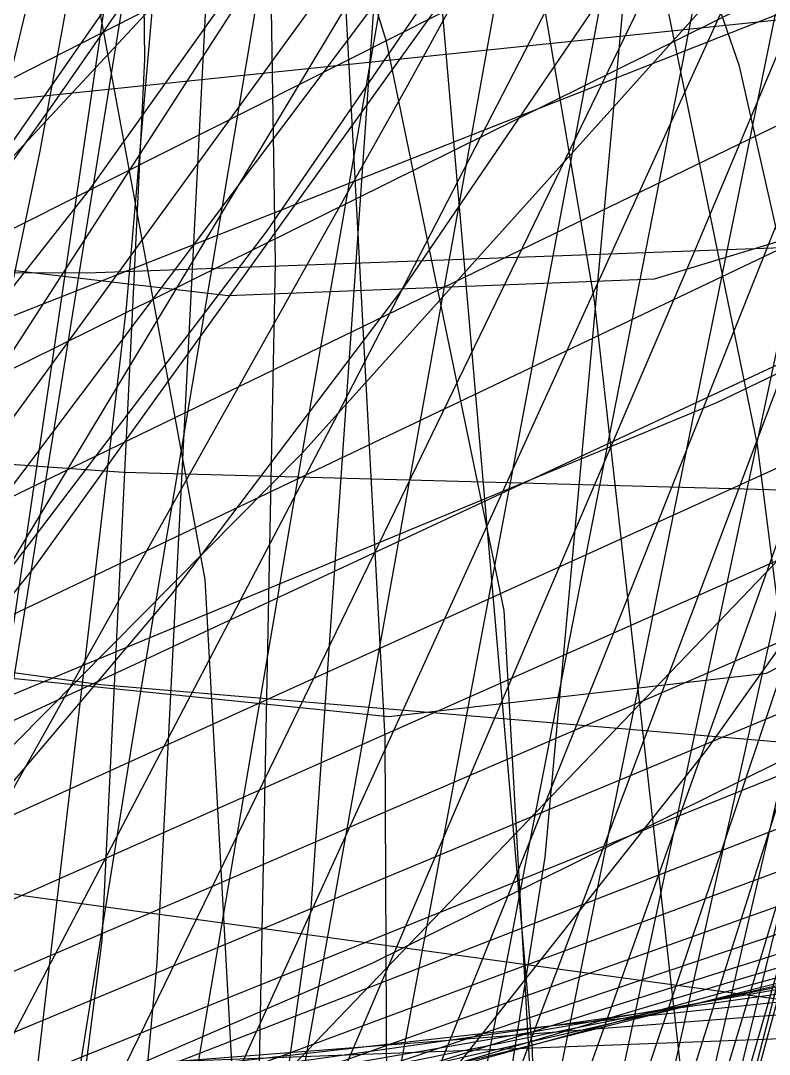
# Model space of a CAD drawing. Header units: metres. Extents: x 6 to 209, y 2 to 206.
# Drawn here: x 120.43 to 125.48, y 84.44 to 91.41 of the extents above; entities that cross this region are included whole.
import ezdxf

# ---------------------------------------------------------------- set-up
doc = ezdxf.new("R2010")
doc.units = ezdxf.units.M

msp = doc.modelspace()

# ---------------------------------------------------------------- linework, layer by layer
for points in [[(156.6743, 25.625), (148.2912, 18.602), (140.3337, 12.8653), (133.044, 8.652), (126.6306, 6.1544), (121.2605, 5.5128), (117.0545, 6.8103), (114.0833, 10.069), (112.3656, 15.2493), (111.8684, 22.2501), (112.5093, 30.9118), (114.1596, 41.0216), (116.6507, 52.3198), (119.7803, 64.5085), (123.3212, 77.261), (127.0301, 90.2326), (130.6572, 103.0721), (133.9563, 115.4328)], [(155.4758, 20.9163), (147.3187, 13.9863), (139.696, 8.592), (132.8288, 4.9656), (126.9006, 3.2858), (122.051, 3.6712), (118.3717, 6.1754), (115.9036, 10.7845), (114.6362, 17.4172), (114.509, 25.9266), (115.4145, 36.1049), (117.2028, 47.6898), (119.688, 60.3729), (122.656, 73.8098), (125.8732, 87.6313), (129.0956, 101.4556), (132.079, 114.9008)], [(153.7977, 29.058), (146.5377, 22.4757), (139.7194, 17.3049), (133.54, 13.7662), (128.1637, 12.0308), (123.7166, 12.214), (120.2827, 14.3706), (117.9013, 18.4924), (116.5666, 24.5075), (116.2283, 32.2828), (116.7945, 41.6274), (118.1356, 52.2988), (120.0899, 64.0106), (122.4702, 76.4419), (125.0717, 89.2477), (127.6799, 102.0703), (130.0799, 114.5512)], [(72.1762, 111.861), (75.0345, 103.9437), (78.4549, 95.8392), (82.308, 87.8313), (86.4587, 80.2047), (90.7714, 73.2347), (95.1141, 67.1776), (99.363, 62.2614), (103.4071, 58.6779), (107.1513, 56.5756), (110.5194, 56.0543), (113.4566, 57.1617), (115.9307, 59.891), (117.9328, 64.1817), (119.4765, 69.9209), (120.5972, 76.947), (121.3499, 85.0556), (121.8065, 94.0062), (122.052, 103.5302), (122.1811, 113.3401)], [(62.4174, 113.2584), (56.2845, 103.6668), (51.2834, 94.5869), (47.6299, 86.3109), (45.5036, 79.0936), (45.0411, 73.1434), (46.3307, 68.6157), (49.4085, 65.6075), (54.2561, 64.1549), (60.801, 64.2318), (68.9177, 65.7522), (78.4314, 68.5732), (89.1231, 72.5015), (100.7365, 77.3006), (112.9855, 82.7003), (125.5637, 88.4067), (138.1538, 94.1143), (150.4378, 99.5169), (162.1072, 104.3199)], [(73.1963, 113.1971), (74.8404, 104.1362), (76.9798, 94.9649), (79.5367, 86.0078), (82.4294, 77.5849), (85.5753, 69.9996), (88.8934, 63.5286), (92.3074, 58.4118), (95.7474, 54.8435), (99.1527, 52.9657), (102.473, 52.8629), (105.6695, 54.5589), (108.7161, 58.0159), (111.5993, 63.1355), (114.3179, 69.7623), (116.8825, 77.6887), (119.3136, 86.6627), (121.6407, 96.396), (123.8996, 106.5743)], [(71.7868, 112.8264), (74.0935, 104.1262), (76.9333, 95.266), (80.2002, 86.5582), (83.7835, 78.3134), (87.5722, 70.8292), (91.458, 64.3796), (95.3397, 59.2057), (99.126, 55.5067), (102.7384, 53.4326), (106.1139, 53.0794), (109.2061, 54.4847), (111.987, 57.6272), (114.4463, 62.4263), (116.5922, 68.7452), (118.4493, 76.3958), (120.0574, 85.1443), (121.4692, 94.7201), (122.7473, 104.8243)], [(152.7776, 19.7247), (144.5124, 13.235), (136.8321, 8.2412), (129.9609, 4.961), (124.0837, 3.5606), (119.3401, 4.1483), (115.8201, 6.7704), (113.5616, 11.4087), (112.5499, 17.9807), (112.7191, 26.3418), (113.9553, 36.2897), (116.1017, 47.5709), (118.9649, 59.8885), (122.3232, 72.9122), (125.9353, 86.2889), (129.5499, 99.6542), (132.9159, 112.6446)], [(153.4368, 43.6337), (146.2971, 37.7815), (139.2701, 32.6383), (132.5862, 28.4038), (126.4556, 25.2533), (121.061, 23.3316), (116.552, 22.7471), (113.0394, 23.5681), (110.5926, 25.8199), (109.2373, 29.4834), (108.9549, 34.4953), (109.6845, 40.75), (111.325, 48.1027), (113.7401, 56.3737), (116.7633, 65.3543), (120.2047, 74.8137), (123.8586, 84.5057), (127.5115, 94.1777), (130.9504, 103.5779), (133.9711, 112.4639)], [(90.457, 112.1446), (89.2762, 103.9016), (88.2634, 95.9811), (87.5354, 88.6064), (87.1965, 81.9825), (87.335, 76.2894), (88.0189, 71.676), (89.2929, 68.2555), (91.1766, 66.1021), (93.6628, 65.248), (96.7175, 65.6837), (100.2808, 67.3578), (104.2682, 70.1799), (108.5738, 74.0236), (113.0734, 78.7313), (117.6288, 84.1204), (122.0925, 89.9894), (126.3129, 96.1253), (130.1395, 102.3114), (133.4286, 108.3348)], [(154.1801, 48.7767), (148.2046, 42.2648), (142.3814, 36.6945), (136.8891, 32.2865), (131.8863, 29.2278), (127.5054, 27.6645), (123.8491, 27.6962), (120.9863, 29.3722), (118.9509, 32.689), (117.7405, 37.5901), (117.3174, 43.967), (117.6104, 51.6629), (118.5181, 60.4772), (119.9131, 70.172), (121.6475, 80.4798), (123.5591, 91.1125), (125.4774, 101.7704), (127.2312, 112.1527)], [(74.1197, 110.5187), (77.3609, 103.6914), (81.1808, 96.6766), (85.4341, 89.7174), (89.9687, 83.0601), (94.6309, 76.9446), (99.2708, 71.5965), (103.7476, 67.2189), (107.9343, 63.9849), (111.7217, 62.0318), (115.0223, 61.4557), (117.7727, 62.3083), (119.9354, 64.5946), (121.4999, 68.2729), (122.482, 73.2554), (122.9231, 79.4117), (122.8876, 86.5727), (122.4605, 94.5363), (121.7431, 103.0743), (120.8489, 111.9399)], [(74.0183, 111.8718), (69.0396, 103.9035), (64.8927, 96.28), (61.754, 89.252), (59.7738, 83.0427), (59.071, 77.8395), (59.7286, 73.7879), (61.7897, 70.9865), (65.2556, 69.484), (70.0851, 69.2774), (76.1951, 70.313), (83.4625, 72.4883), (91.7281, 75.6565), (100.801, 79.6321), (110.4645, 84.1977), (120.4828, 89.1132), (130.6086, 94.1239), (140.5905, 98.9712), (150.1812, 103.4018), (159.1453, 107.1777)], [(74.7214, 111.6554), (68.7457, 104.2672), (63.7729, 97.2132), (60.0064, 90.7125), (57.6154, 84.9555), (56.728, 80.0976), (57.4266, 76.2542), (59.7446, 73.4971), (63.6645, 71.8528), (69.1183, 71.3021), (75.989, 71.7818), (84.1141, 73.1875), (93.2911, 75.3783), (103.2833, 78.1824), (113.8279, 81.4047), (124.6443, 84.8338), (135.4434, 88.2511), (145.9367, 91.4388), (155.846, 94.1888)], [(151.6573, 37.5611), (144.2333, 31.675), (137.077, 26.6913), (130.4163, 22.8104), (124.4527, 20.2016), (119.3551, 18.9969), (115.2537, 19.2864), (112.2366, 21.1141), (110.3467, 24.4766), (109.5808, 29.3222), (109.8908, 35.5526), (111.1857, 43.0254), (113.3358, 51.5591), (116.1782, 60.9381), (119.5231, 70.9204), (123.1614, 81.2449), (126.873, 91.6398), (130.4356, 101.8317), (133.6329, 111.5545)], [(60.1661, 111.4827), (53.8759, 102.0558), (48.8548, 93.2155), (45.3217, 85.2379), (43.4536, 78.3589), (43.3791, 72.7656), (45.1733, 68.5911), (48.8541, 65.9097), (54.3815, 64.7351), (61.6576, 65.0208), (70.5295, 66.6626), (80.7939, 69.503), (92.2028, 73.3378), (104.472, 77.9244), (117.2895, 82.991), (130.3256, 88.2476), (143.2438, 93.3972), (155.7112, 98.147), (167.4095, 102.2203), (178.0448, 105.3666)], [(77.0688, 109.0764), (80.5035, 103.4838), (84.5204, 97.7292), (88.9667, 92.0091), (93.6812, 86.5239), (98.5004, 81.471), (103.2637, 77.037), (107.8196, 73.3919), (112.0302, 70.6826), (115.7765, 69.0274), (118.962, 68.5124), (121.5156, 69.1875), (123.3943, 71.0649), (124.5838, 74.1184), (125.0986, 78.2839), (124.9813, 83.4618), (124.3001, 89.5195), (123.1461, 96.2965), (121.6295, 103.6091), (119.8746, 111.2567)], [(73.188, 108.6633), (75.4413, 99.617), (78.1641, 90.5934), (81.2618, 81.9128), (84.6369, 73.8867), (88.1932, 66.8064), (91.8384, 60.9329), (95.4874, 56.4874), (99.0647, 53.6433), (102.5072, 52.5205), (105.7651, 53.1802), (108.8039, 55.6232), (111.6043, 59.7897), (114.1626, 65.5605), (116.4897, 72.7622), (118.6102, 81.1719), (120.5604, 90.5257), (122.3859, 100.5275), (124.1395, 110.8588)], [(158.13, 25.4911), (150.0749, 18.1442), (142.4484, 12.2219), (135.4763, 7.971), (129.3506, 5.5886), (124.2222, 5.2142), (120.1973, 6.9242), (117.3332, 10.7292), (115.6378, 16.5723), (115.0693, 24.3308), (115.5395, 33.8198), (116.9169, 44.7977), (119.0331, 56.974), (121.6894, 70.0189), (124.6648, 83.5738), (127.7255, 97.2633), (130.6337, 110.7074)], [(59.1478, 110.6599), (53.145, 101.0331), (48.3861, 92.0252), (45.0828, 83.921), (43.4066, 76.9642), (43.4822, 71.3489), (45.3831, 67.2129), (49.1275, 64.6341), (54.6774, 63.6274), (61.9387, 64.1455), (70.7641, 66.0811), (80.9567, 69.2713), (92.2765, 73.5046), (104.4472, 78.5287), (117.1656, 84.0609), (130.1104, 89.7986), (142.953, 95.4313), (155.3681, 100.6522), (167.0432, 105.1706)], [(88.123, 110.6395), (86.8485, 102.1046), (85.795, 93.9781), (85.0832, 86.4878), (84.82, 79.8404), (85.0932, 74.2147), (85.9684, 69.7557), (87.4857, 66.57), (89.6576, 64.7223), (92.4681, 64.2339), (95.8728, 65.082), (99.7999, 67.2009), (104.1523, 70.4849), (108.8108, 74.7922), (113.6381, 79.9498), (118.483, 85.7603), (123.1862, 92.0091), (127.5854, 98.4713), (131.5211, 104.9205)], [(66.7189, 110.5253), (60.684, 102.208), (55.8258, 94.382), (52.3515, 87.2887), (50.4285, 81.1337), (50.1786, 76.0802), (51.6724, 72.2441), (54.9272, 69.6899), (59.905, 68.4298), (66.5137, 68.4236), (74.6092, 69.5812), (84.0004, 71.7663), (94.4543, 74.8026), (105.7039, 78.4809), (117.4569, 82.567), (129.4045, 86.8115), (141.2321, 90.9595), (152.629, 94.7601)], [(69.1591, 110.3102), (64.0332, 101.8787), (59.8714, 93.9059), (56.8559, 86.6507), (55.1385, 80.3391), (54.8352, 75.1567), (56.0215, 71.2422), (58.7288, 68.6829), (62.9428, 67.512), (68.6032, 67.7078), (75.6051, 69.1948), (83.8015, 71.847), (93.0079, 75.4932), (103.0077, 79.9233), (113.5589, 84.8965), (124.4015, 90.1508), (135.2658, 95.4125), (145.8813, 100.4074), (155.9844, 104.8706)], [(83.8585, 110.2544), (78.5018, 104.2681), (73.9518, 98.6622), (70.4037, 93.5419), (68.0165, 88.9999), (66.9068, 85.1129), (67.1444, 81.9401), (68.7496, 79.5216), (71.6917, 77.8774), (75.8903, 77.0075), (81.2177, 76.8919), (87.5027, 77.4922), (94.5371, 78.7528), (102.0823, 80.6035), (109.8781, 82.9621), (117.6512, 85.7373), (125.1254, 88.832), (132.0312, 92.1471), (138.115, 95.5845), (143.1486, 99.0507), (146.9374, 102.46), (149.3272, 105.737)], [(79.2293, 107.0784), (76.4344, 97.125), (74.1881, 87.9176), (72.6592, 79.6941), (71.9878, 72.6601), (72.2794, 66.9829), (73.6005, 62.7861), (75.9755, 60.1457), (79.3856, 59.0885), (83.7688, 59.5913), (89.0214, 61.5829), (95.0019, 64.9464), (101.5349, 69.5244), (108.4179, 75.1246), (115.4275, 81.5269), (122.3277, 88.4915), (128.8779, 95.7674), (134.8415, 103.1014), (139.9944, 110.247)], [(157.2093, 37.8031), (149.4237, 31.1561), (141.8205, 25.3912), (134.6446, 20.7345), (128.1162, 17.3814), (122.4239, 15.4896), (117.7183, 15.1727), (114.1069, 16.4964), (111.6512, 19.4752), (110.3649, 24.0721), (110.2143, 30.1985), (111.1203, 37.7177), (112.9618, 46.4484), (115.5809, 56.1707), (118.7896, 66.6329), (122.3769, 77.5603), (126.1174, 88.6633), (129.7803, 99.6472), (133.1381, 110.2218)], [(153.9663, 62.4371), (148.6979, 58.0851), (142.9597, 53.8273), (136.9584, 49.8085), (130.9051, 46.1722), (125.0075, 43.0555), (119.463, 40.5842), (114.4517, 38.8684), (110.1299, 37.9981), (106.625, 38.0399), (104.0313, 39.0344), (102.4066, 40.9945), (101.7708, 43.9044), (102.1053, 47.7198), (103.3542, 52.3688), (105.4263, 57.7544), (108.1992, 63.7569), (111.5238, 70.2375), (115.23, 77.043), (119.1333, 84.0104), (123.0418, 90.9716), (126.7633, 97.7593), (130.1129, 104.2118), (132.9196, 110.178)], [(80.1259, 110.1344), (76.8594, 99.4949), (74.1171, 89.5423), (72.0899, 80.5339), (70.9402, 72.6962), (70.7948, 66.218), (71.7404, 61.2443), (73.8195, 57.8718), (77.0283, 56.1467), (81.3164, 56.0632), (86.5881, 57.5644), (92.7053, 60.5454), (99.492, 64.8568), (106.7404, 70.3107), (114.218, 76.6878), (121.6753, 83.7452), (128.8552, 91.2253), (135.5014, 98.8648), (141.368, 106.4041)], [(154.6307, 35.4095), (147.7194, 28.7133), (141.146, 23.2763), (135.1047, 19.3238), (129.761, 17.0366), (125.2464, 16.5445), (121.6538, 17.9205), (119.0353, 21.1783), (117.4004, 26.271), (116.7167, 33.092), (116.9116, 41.4783), (117.8756, 51.2151), (119.4671, 62.0432), (121.5186, 73.6669), (123.843, 85.7638), (126.2418, 97.9956), (128.5128, 110.0191)], [(91.1139, 108.8332), (90.0593, 101.0309), (89.2023, 93.6139), (88.65, 86.7907), (88.4963, 80.7498), (88.8186, 75.6532), (89.6736, 71.6319), (91.0955, 68.781), (93.0939, 67.1571), (95.6528, 66.7769), (98.7313, 67.6167), (102.264, 69.6135), (106.1635, 72.6681), (110.3226, 76.6485), (114.6188, 81.3946), (118.9176, 86.7248), (123.0775, 92.4418), (126.9549, 98.34), (130.4093, 104.2129), (133.3081, 109.8603)], [(86.3586, 105.5991), (85.1662, 97.2746), (84.2808, 89.5109), (83.8165, 82.5234), (83.8694, 76.5018), (84.5146, 71.6038), (85.8018, 67.9502), (87.754, 65.6208), (90.365, 64.6525), (93.5999, 65.0379), (97.3954, 66.726), (101.6618, 69.6246), (106.2857, 73.6036), (111.1335, 78.5001), (116.0564, 84.124), (120.8948, 90.265), (125.4845, 96.7004), (129.6619, 103.2029), (133.2702, 109.5484)], [(156.9833, 21.874), (148.528, 14.7049), (140.5638, 8.9776), (133.3278, 4.933), (127.02, 2.7619), (121.7973, 2.5979), (117.7681, 4.5117), (114.9894, 8.5085), (113.4653, 14.5273), (113.1479, 22.4417), (113.9398, 32.0645), (115.6987, 43.1527), (118.2431, 55.4161), (121.3601, 68.526), (124.8141, 82.1262), (128.3559, 95.8448), (131.7329, 109.3063)], [(72.9883, 108.2695), (75.8778, 99.7881), (79.2579, 91.2792), (83.0071, 83.044), (87.0008, 75.3776), (91.1163, 68.559), (95.2361, 62.8409), (99.2525, 58.4409), (103.071, 55.5336), (106.6128, 54.2443), (109.8177, 54.6443), (112.6453, 56.7485), (115.076, 60.5147), (117.111, 65.8444), (118.7715, 72.5865), (120.0969, 80.5425), (121.1432, 89.4726), (121.9795, 99.1046), (122.6848, 109.1427)], [(82.7423, 109.0335), (77.4017, 103.1824), (72.9114, 97.5608), (69.4518, 92.3406), (67.1729, 87.6718), (66.1893, 83.677), (66.5754, 80.4479), (68.3627, 78.0423), (71.5382, 76.483), (76.0445, 75.7571), (81.7813, 75.8175), (88.6086, 76.5852), (96.3506, 77.9529), (104.8023, 79.7894), (113.7353, 81.9452), (122.9054, 84.2585), (132.0613, 86.5617), (140.9519, 88.6881), (149.3352, 90.4785), (156.9858, 91.7877)], [(152.8411, 59.9584), (147.2462, 55.3995), (141.3083, 51.0265), (135.2378, 46.993), (129.2445, 43.4477), (123.5301, 40.5294), (118.281, 38.3614), (113.6622, 37.0473), (109.8111, 36.6671), (106.8335, 37.2741), (104.7997, 38.8927), (103.7426, 41.517), (103.6566, 45.1109), (104.4984, 49.6085), (106.1889, 54.9166), (108.6167, 60.9165), (111.6418, 67.4686), (115.1017, 74.416), (118.8176, 81.5899), (122.6008, 88.8143), (126.2603, 95.9124), (129.6097, 102.7114), (132.4748, 109.0483)], [(153.2074, 73.2972), (149.0757, 67.5056), (144.7549, 62.028), (140.3912, 57.0647), (136.1253, 52.8031), (132.0882, 49.4119), (128.396, 47.0342), (125.1464, 45.7823), (122.4152, 45.7337), (120.2543, 46.9278), (118.6895, 49.3639), (117.7204, 53.0011), (117.321, 57.7593), (117.4405, 63.5211), (118.0061, 70.1357), (118.9259, 77.4239), (120.0928, 85.1835), (121.389, 93.1962), (122.6907, 101.2348), (123.8731, 109.0705)], [(75.6036, 108.4167), (70.1436, 101.6385), (65.7022, 95.2285), (62.4644, 89.3814), (60.5802, 84.2632), (60.1587, 80.0058), (61.2639, 76.7032), (63.9123, 74.4084), (68.0715, 73.1324), (73.6611, 72.8442), (80.555, 73.4732), (88.5848, 74.9121), (97.5457, 77.0213), (107.2029, 79.6355), (117.2988, 82.5695), (127.5621, 85.6263), (137.7159, 88.6045), (147.4874, 91.3063), (156.6163, 93.5458)], [(64.46, 108.3863), (59.2762, 99.6033), (55.1896, 91.3967), (52.3851, 84.0289), (51.0129, 77.7246), (51.1829, 72.6633), (52.9601, 68.9733), (56.3614, 66.7274), (61.3549, 65.9406), (67.8594, 66.5706), (75.7469, 68.5193), (84.8459, 71.637), (94.9467, 75.7288), (105.8076, 80.5614), (117.1624, 85.8731), (128.7291, 91.3827), (140.2182, 96.8015), (151.3425, 101.8433), (161.826, 106.2361)], [(82.0011, 108.3662), (77.2686, 103.326), (73.4225, 98.6537), (70.6255, 94.4303), (69.0023, 90.725), (68.6348, 87.594), (69.5595, 85.0784), (71.765, 83.2039), (75.1931, 81.9799), (79.7397, 81.3999), (85.2589, 81.442), (91.5675, 82.0701), (98.4517, 83.2353), (105.6741, 84.8778), (112.9823, 86.9295), (120.1177, 89.316), (126.8246, 91.9598), (132.8593, 94.7826), (137.9985, 97.7081), (142.048, 100.6647), (144.8489, 103.5876), (146.2839, 106.4209)], [(154.7452, 31.2383), (146.7461, 24.6841), (139.0945, 19.2267), (132.0289, 15.0882), (125.7572, 12.4528), (120.45, 11.4597), (116.2352, 12.198), (113.1936, 14.7033), (111.3573, 18.9555), (110.7087, 24.8796), (111.1822, 32.3469), (112.6676, 41.1799), (115.0144, 51.1572), (118.0381, 62.0206), (121.5281, 73.4838), (125.2557, 85.2415), (128.9832, 96.9794), (132.4735, 108.3842)], [(59.6464, 108.2599), (53.7778, 99.2755), (49.2353, 90.9443), (46.2226, 83.521), (44.8997, 77.2184), (45.3766, 72.2004), (47.709, 68.5767), (51.8955, 66.3996), (57.8771, 65.6626), (65.5383, 66.3021), (74.7105, 68.1997), (85.1772, 71.1879), (96.6805, 75.0567), (108.929, 79.5621), (121.6079, 84.4356), (134.3882, 89.3949), (146.9379, 94.1545), (158.9323, 98.4375), (170.0649, 101.9856), (180.0567, 104.5695)], [(151.7667, 56.8517), (145.8479, 52.0907), (139.7136, 47.6234), (133.5773, 43.6117), (127.6469, 40.2083), (122.117, 37.5516), (117.1627, 35.7606), (112.9329, 34.93), (109.5459, 35.1273), (107.0853, 36.3897), (105.5972, 38.7222), (105.0893, 42.0979), (105.5308, 46.4575), (106.8539, 51.7115), (108.9569, 57.7427), (111.7082, 64.4099), (114.9513, 71.5518), (118.5113, 78.993), (122.2011, 86.5483), (125.8289, 94.0299), (129.2057, 101.2522), (132.1519, 108.0384)], [(87.4706, 107.9771), (82.4639, 103.2733), (78.2026, 98.7106), (74.8546, 94.4263), (72.5607, 90.5404), (71.4292, 87.1521), (71.5319, 84.3363), (72.9016, 82.1413), (75.5301, 80.5881), (79.3685, 79.6697), (84.3282, 79.3523), (90.2842, 79.5768), (97.0784, 80.2618), (104.5251, 81.3072), (112.4171, 82.5982), (120.5323, 84.0104), (128.6412, 85.4144), (136.5148, 86.6818), (143.9314, 87.6898), (150.6849, 88.3267), (156.5908, 88.496)], [(84.0233, 104.3404), (88.0523, 96.9103), (92.0369, 89.7298), (95.9362, 83.0575), (99.7113, 77.134), (103.325, 72.1741), (106.7432, 68.3581), (109.9341, 65.8262), (112.8697, 64.6729), (115.5247, 64.9439), (117.8779, 66.6341), (119.9114, 69.6879), (121.6106, 74.001), (122.9649, 79.424), (123.9668, 85.7677), (124.6119, 92.8096), (124.8992, 100.3019), (124.8303, 107.9802)], [(152.9824, 55.3652), (147.5482, 49.1204), (142.1891, 43.6635), (137.0724, 39.2072), (132.349, 35.9353), (128.148, 33.9961), (124.5725, 33.4971), (121.6961, 34.5002), (119.561, 37.0195), (118.1765, 41.02), (117.5196, 46.4185), (117.5361, 53.0858), (118.1432, 60.8507), (119.233, 69.5054), (120.6775, 78.8121), (122.333, 88.5111), (124.0468, 98.329), (125.6631, 107.988)], [(56.5816, 107.8539), (50.8144, 98.347), (46.3901, 89.5557), (43.5123, 81.7527), (42.3408, 75.1663), (42.986, 69.9724), (45.504, 66.2892), (49.8941, 64.1733), (56.0979, 63.6185), (64.0003, 64.5567), (73.4331, 66.8611), (84.1796, 70.3515), (95.9812, 74.8015), (108.5457, 79.9478), (121.5563, 85.4998), (134.6818, 91.1515), (147.5871, 96.593), (159.9441, 101.5226), (171.442, 105.6583)], [(74.4389, 107.5594), (77.8148, 100.0302), (81.6946, 92.4418), (85.9363, 85.0609), (90.3941, 78.1516), (94.9237, 71.9656), (99.387, 66.7335), (103.6571, 62.6565), (107.6226, 59.8991), (111.1907, 58.5834), (114.2905, 58.7843), (116.8749, 60.5272), (118.9219, 63.7862), (120.4342, 68.4854), (121.4394, 74.5011), (121.9875, 81.6659), (122.1487, 89.7743), (122.0101, 98.5895), (121.6719, 107.8518)], [(80.3481, 105.9342), (84.1227, 100.8688), (88.4016, 95.7473), (93.026, 90.7457), (97.8307, 86.0406), (102.6508, 81.8034), (107.3264, 78.1937), (111.709, 75.3541), (115.6664, 73.405), (119.0866, 72.4399), (121.8824, 72.5223), (123.9933, 73.6829), (125.388, 75.9189), (126.0646, 79.1933), (126.0504, 83.4361), (125.4007, 88.5468), (124.1958, 94.397), (122.5382, 100.8352), (120.5481, 107.6912)], [(151.9083, 61.7875), (146.6052, 57.7975), (140.7689, 53.8872), (134.6104, 50.1863), (128.3479, 46.8245), (122.1989, 43.9272), (116.3724, 41.6106), (111.0621, 39.9777), (106.4388, 39.1148), (102.6453, 39.0873), (99.791, 39.9384), (97.9484, 41.6859), (97.1508, 44.3221), (97.3914, 47.8134), (98.6235, 52.1008), (100.763, 57.1016), (103.6913, 62.7116), (107.2599, 68.8085), (111.2963, 75.2553), (115.6101, 81.9043), (120.0005, 88.6022), (124.2638, 95.1943), (128.2006, 101.5293), (131.624, 107.4643)], [(60.1087, 106.1478), (54.9653, 97.1445), (51.0485, 88.8343), (48.5424, 81.4782), (47.5921, 75.2953), (48.2983, 70.4547), (50.7126, 67.0707), (54.8355, 65.1987), (60.6151, 64.834), (67.9483, 65.9122), (76.6837, 68.3126), (86.6254, 71.8628), (97.5393, 76.3456), (109.1605, 81.5075), (121.201, 87.0687), (133.3591, 92.7334), (145.3294, 98.2017), (156.8116, 103.1805), (167.5207, 107.3953)], [(77.1105, 106.7204), (80.7807, 100.3873), (84.9592, 93.9856), (89.4914, 87.7385), (94.218, 81.8683), (98.9803, 76.5891), (103.6263, 72.0986), (108.0152, 68.5718), (112.0227, 66.1538), (115.5448, 64.9554), (118.5013, 65.0485), (120.8383, 66.4636), (122.5294, 69.1886), (123.5765, 73.1687), (124.0087, 78.3085), (123.8813, 84.4745), (123.2725, 91.5002), (122.2806, 99.191), (121.0196, 107.3309)], [(67.5539, 107.2489), (62.0432, 99.5495), (57.731, 92.3803), (54.8054, 85.957), (53.4144, 80.4597), (53.6598, 76.0272), (55.5931, 72.7523), (59.2135, 70.6796), (64.4671, 69.8042), (71.2481, 70.073), (79.4023, 71.3873), (88.7311, 73.6069), (98.9987, 76.5565), (109.9386, 80.0324), (121.2631, 83.8107), (132.672, 87.6564), (143.8627, 91.3322), (154.5397, 94.6084)], [(79.0254, 107.0493), (75.1378, 100.3842), (71.9932, 94.0863), (69.7308, 88.3616), (68.4671, 83.3901), (68.2914, 79.3202), (69.2619, 76.263), (71.4035, 74.2889), (74.7061, 73.4254), (79.1243, 73.6561), (84.5785, 74.9217), (90.9569, 77.1227), (98.1185, 80.123), (105.8975, 83.7551), (114.1086, 87.827), (122.552, 92.129), (131.0203, 96.4417), (139.305, 100.5449), (147.2026, 104.2254), (154.5215, 107.2854)], [(73.4195, 107.288), (78.0482, 104.0249), (82.8833, 100.4289), (87.8189, 96.6599), (92.7461, 92.8842), (97.5572, 89.2683), (102.1478, 85.9729), (106.4208, 83.1466), (110.2888, 80.9207), (113.6767, 79.404), (116.5235, 78.6786), (118.7846, 78.7973), (120.4321, 79.7807), (121.4554, 81.617), (121.8615, 84.2617), (121.6741, 87.6392), (120.9321, 91.6453), (119.6882, 96.1507), (118.0069, 101.0056), (115.9616, 106.0449)], [(70.2253, 95.5244), (77.0825, 94.5889), (84.4206, 93.3542), (92.0336, 91.937), (99.7071, 90.4615), (107.2256, 89.0541), (114.3792, 87.8389), (120.9706, 86.9318), (126.8218, 86.4366), (131.7797, 86.4399), (135.7209, 87.0079), (138.5557, 88.1833), (140.2305, 89.9831), (140.7296, 92.3977), (140.0749, 95.3904), (138.3248, 98.8986), (135.5717, 102.8353), (131.9387, 107.0919)], [(88.6339, 107.1478), (87.4804, 98.854), (86.5831, 91.0429), (86.0556, 83.9327), (85.9959, 77.7183), (86.4826, 72.5649), (87.5709, 68.6024), (89.2908, 65.9217), (91.6446, 64.5717), (94.6069, 64.5577), (98.1248, 65.8421), (102.1193, 68.346), (106.4878, 71.9518), (111.1074, 76.5083), (115.839, 81.8359), (120.5318, 87.7332), (125.0292, 93.9843), (129.1732, 100.3664), (132.8112, 106.6578)], [(156.6023, 58.2607), (150.6679, 53.0727), (144.4297, 48.1277), (138.1067, 43.6021), (131.9148, 39.6648), (126.0587, 36.4709), (120.7251, 34.1566), (116.0761, 32.8335), (112.2441, 32.5849), (109.3269, 33.4625), (107.385, 35.4842), (106.4396, 38.6329), (106.4727, 42.8571), (107.4277, 48.0717), (109.2124, 54.161), (111.7025, 60.9819), (114.7467, 68.3685), (118.1726, 76.1374), (121.7934, 84.0932), (125.415, 92.0352), (128.8437, 99.7633), (131.8934, 107.0849)], [(78.6178, 104.3875), (76.265, 95.1374), (74.4753, 86.6804), (73.3971, 79.2344), (73.1498, 72.9843), (73.8192, 68.0763), (75.4536, 64.6133), (78.0619, 62.6519), (81.6124, 62.2011), (86.0336, 63.2223), (91.2163, 65.6317), (97.0171, 69.3031), (103.2635, 74.0731), (109.7591, 79.7471), (116.291, 86.1067), (122.6369, 92.9169), (128.5731, 99.9354), (133.8823, 106.9204)], [(86.387, 106.7581), (81.5992, 102.3484), (77.5974, 98.0984), (74.5409, 94.1323), (72.5606, 90.557), (71.7537, 87.4588), (72.1803, 84.9009), (73.861, 82.9212), (76.7756, 81.5318), (80.8636, 80.7189), (86.026, 80.4443), (92.1284, 80.6468), (99.005, 81.2454), (106.4646, 82.1427), (114.2963, 83.2293), (122.2768, 84.388), (130.178, 85.4989), (137.774, 86.4443), (144.8492, 87.1136), (151.2051, 87.4077)], [(71.7827, 106.7562), (76.5816, 103.8462), (81.646, 100.5603), (86.8602, 97.0515), (92.1047, 93.4813), (97.2595, 90.0136), (102.2076, 86.8081), (106.8388, 84.0148), (111.053, 81.7682), (114.7629, 80.1821), (117.8967, 79.3455), (120.4001, 79.319), (122.2376, 80.1325), (123.393, 81.7837), (123.87, 84.2381), (123.691, 87.4301), (122.8965, 91.2649), (121.5429, 95.6219), (119.7004, 100.3588), (117.4501, 105.3164)], [(81.5479, 106.7917), (85.696, 100.4766), (89.8239, 94.2238), (93.8745, 88.2659), (97.7931, 82.8255), (101.5279, 78.1067), (105.0314, 74.2882), (108.2613, 71.5168), (111.1811, 69.9016), (113.7605, 69.5106), (115.9765, 70.3677), (117.8125, 72.452), (119.2593, 75.6983), (120.314, 79.999), (120.9805, 85.2084), (121.2681, 91.1472), (121.1915, 97.6092), (120.7696, 104.3683)], [(82.9672, 106.6057), (78.0361, 101.2399), (73.9736, 96.1269), (70.9453, 91.4191), (69.0857, 87.2473), (68.4937, 83.7159), (69.2286, 80.8999), (71.3077, 78.8428), (74.7053, 77.5554), (79.3532, 77.0165), (85.1426, 77.1736), (91.9279, 77.9461), (99.5306, 79.2285), (107.7457, 80.895), (116.3481, 82.8048), (125.1002, 84.8076), (133.7594, 86.75), (142.0866, 88.4812), (149.8533, 89.8595), (156.8499, 90.7577)], [(72.9823, 90.4199), (80.5752, 90.5065), (88.6493, 90.3866), (96.9636, 90.1508), (105.27, 89.8949), (113.321, 89.7159), (120.8785, 89.7076), (127.7216, 89.9563), (133.6539, 90.5374), (138.5104, 91.5115), (142.1622, 92.9217), (144.5211, 94.7917), (145.5424, 97.1233), (145.2256, 99.8968), (143.6141, 103.0703), (140.7937, 106.581)], [(125.9095, 94.0847), (124.5157, 91.816), (123.011, 89.6088), (121.4482, 87.5418), (119.8797, 85.691), (118.3556, 84.1268), (116.9218, 82.9115), (115.6187, 82.0972), (114.4794, 81.7235), (113.5291, 81.8164), (112.784, 82.3869), (112.251, 83.4304), (111.9274, 84.927), (111.8015, 86.8418), (111.8528, 89.1258), (112.053, 91.7177), (112.3675, 94.5459), (112.7567, 97.5303), (113.1773, 100.5857), (113.5849, 103.6241), (113.9348, 106.5577)], [(152.2625, 23.2307), (144.7595, 16.908), (137.805, 12.1361), (131.5954, 9.1263), (126.2902, 8.0358), (122.007, 8.9621), (118.8176, 11.9386), (116.7467, 16.9333), (115.7711, 23.849), (115.8216, 32.5259), (116.7867, 42.7465), (118.5166, 54.2428), (120.8304, 66.7045), (123.5229, 79.7893), (126.3735, 93.1343), (129.1545, 106.3677)], [(80.347, 106.2166), (75.1353, 99.5907), (70.8484, 93.4641), (67.6794, 87.9564), (65.7809, 83.1697), (65.2586, 79.186), (66.1674, 76.065), (68.5089, 73.8427), (72.2311, 72.5306), (77.2297, 72.1156), (83.3516, 72.5615), (90.3999, 73.81), (98.1407, 75.7835), (106.3112, 78.3882), (114.6287, 81.517), (122.8009, 85.0542), (130.5355, 88.8791), (137.5513, 92.8703), (143.5878, 96.9104), (148.4145, 100.8894), (151.8395, 104.7086)], [(82.7578, 105.7551), (86.8624, 98.8794), (90.9319, 92.154), (94.917, 85.825), (98.7702, 80.1249), (102.4473, 75.2638), (105.907, 71.4223), (109.1128, 68.7448), (112.0322, 67.3344), (114.6384, 67.2488), (116.9093, 68.4986), (118.8286, 71.0465), (120.385, 74.8085), (121.5725, 79.6569), (122.3901, 85.4247), (122.841, 91.9113), (122.9328, 98.8898), (122.6765, 106.1149)], [(80.8751, 106.0733), (76.4836, 102.2911), (73.049, 98.6922), (70.7127, 95.3694), (69.5814, 92.3982), (69.7226, 89.8351), (71.1624, 87.7158), (73.8842, 86.0544), (77.8287, 84.8438), (82.8959, 84.0561), (88.948, 83.6445), (95.814, 83.5456), (103.2954, 83.6824), (111.1727, 83.9677), (119.2129, 84.3079), (127.1771, 84.607), (134.8286, 84.7711), (141.9412, 84.7121), (148.3063, 84.3515), (153.7404, 83.6243)], [(84.9118, 106.0554), (80.2926, 101.8913), (76.5075, 97.9002), (73.709, 94.1946), (72.0192, 90.87), (71.5252, 88.0016), (72.2758, 85.6421), (74.2797, 83.8206), (77.5045, 82.5416), (81.8775, 81.7858), (87.2882, 81.511), (93.5916, 81.6548), (100.6128, 82.1369), (108.153, 82.8629), (115.9959, 83.7283), (123.9148, 84.623), (131.6804, 85.4358), (139.0685, 86.0591), (145.8672, 86.3933), (151.884, 86.3511)], [(155.8199, 54.0726), (149.4508, 48.6052), (142.9081, 43.5154), (136.4169, 38.9897), (130.1938, 35.2023), (124.4388, 32.3082), (119.3288, 30.4385), (115.0116, 29.6944), (111.6007, 30.1442), (109.1721, 31.8203), (107.7619, 34.7176), (107.3653, 38.7933), (107.9374, 43.968), (109.3956, 50.1279), (111.6228, 57.1284), (114.4723, 64.7985), (117.7735, 72.9463), (121.3388, 81.3649), (124.9708, 89.8395), (128.4696, 98.1537), (131.6412, 106.0968)], [(69.9189, 106.0068), (74.8977, 103.4716), (80.2113, 100.5199), (85.7343, 97.2978), (91.3351, 93.9616), (96.8802, 90.6717), (102.2384, 87.5867), (107.2847, 84.8575), (111.9042, 82.6213), (115.9956, 80.9968), (119.4741, 80.0792), (122.2739, 79.9367), (124.3498, 80.608), (125.6786, 82.1002), (126.259, 84.3886), (126.1116, 87.4172), (125.2773, 91.1006), (123.8157, 95.3266), (121.8029, 99.9603), (119.3281, 104.8485)], [(72.4496, 97.4123), (79.1425, 95.8886), (86.2137, 94.084), (93.4705, 92.129), (100.7149, 90.1599), (107.7497, 88.3138), (114.3853, 86.723), (120.4459, 85.5093), (125.7748, 84.7799), (130.2397, 84.622), (133.7367, 85.1003), (136.1933, 86.2531), (137.5708, 88.0911), (137.8647, 90.5964), (137.1047, 93.7226), (135.353, 97.3962), (132.7019, 101.5187), (129.27, 105.9699)], [(91.8998, 105.8833), (90.9883, 98.6553), (90.2956, 91.8607), (89.9177, 85.6894), (89.9371, 80.3104), (90.4193, 75.8661), (91.4099, 72.4676), (92.9327, 70.1915), (94.9882, 69.0775), (97.5531, 69.1274), (100.5809, 70.3055), (104.0032, 72.54), (107.7318, 75.7261), (111.6615, 79.7298), (115.6739, 84.3929), (119.6411, 89.5389), (123.4305, 94.9793), (126.909, 100.5201), (129.9485, 105.9692)], [(151.7444, 24.7242), (143.6825, 18.4677), (136.1322, 13.5253), (129.3199, 10.1079), (123.4356, 8.3813), (118.6272, 8.4597), (114.9958, 10.4018), (112.5922, 14.2074), (111.4168, 19.8176), (111.4194, 27.1159), (112.5026, 35.9319), (114.5255, 46.0462), (117.3103, 57.198), (120.649, 69.0928), (124.3122, 81.4127), (128.0578, 93.8263), (131.6411, 105.9996)], [(83.0585, 105.8379), (78.5671, 101.8794), (74.9667, 98.1019), (72.4041, 94.6076), (70.9933, 91.4817), (70.8119, 88.7895), (71.8976, 86.5748), (74.2465, 84.8586), (77.8136, 83.6391), (82.5129, 82.8922), (88.2213, 82.5731), (94.7814, 82.6183), (102.0075, 82.9488), (109.6912, 83.4736), (117.6088, 84.0932), (125.5283, 84.7046), (133.2175, 85.2049), (140.4518, 85.4963), (147.0213, 85.4897), (152.7386, 85.1092)], [(85.6774, 104.6271), (89.3155, 101.7406), (93.445, 98.8688), (97.9133, 96.1043), (102.5589, 93.5408), (107.2176, 91.2705), (111.7279, 89.3802), (115.9368, 87.9483), (119.7051, 87.0425), (122.912, 86.7166), (125.4599, 87.0087), (127.277, 87.9398), (128.3198, 89.5128), (128.5748, 91.7122), (128.0583, 94.5042), (126.8159, 97.8375), (124.9203, 101.6453), (122.469, 105.8467)], [(155.1821, 64.3435), (150.2497, 60.1968), (144.719, 56.0674), (138.7923, 52.0907), (132.6812, 48.4038), (126.599, 45.1408), (120.7536, 42.4284), (115.3395, 40.3805), (110.5319, 39.095), (106.4799, 38.6494), (103.3017, 39.098), (101.0806, 40.47), (99.8625, 42.7674), (99.6541, 45.9654), (100.4232, 50.012), (102.1005, 54.8298), (104.5816, 60.318), (107.732, 66.3557), (111.3917, 72.8049), (115.3814, 79.5155), (119.5093, 86.3292), (123.5782, 93.085), (127.3933, 99.624), (130.7692, 105.7942)], [(54.8092, 104.9493), (49.3739, 95.7097), (45.3638, 87.2681), (42.9706, 79.8805), (42.3399, 73.7561), (43.565, 69.0502), (46.6835, 65.8594), (51.6749, 64.2186), (58.4606, 64.101), (66.9058, 65.4191), (76.8232, 68.0292), (87.979, 71.7372), (100.0997, 76.3062), (112.8811, 81.4662), (125.9974, 86.9244), (139.1124, 92.3766), (151.8896, 97.5191), (164.0032, 102.0601), (175.1488, 105.7315)], [(74.0983, 105.6332), (70.0473, 98.4538), (66.8685, 91.7519), (64.7082, 85.7436), (63.6853, 80.6144), (63.8871, 76.5129), (65.3658, 73.5457), (68.1358, 71.7739), (72.1726, 71.2111), (77.4131, 71.8233), (83.757, 73.5306), (91.0694, 76.2104), (99.185, 79.702), (107.9128, 83.8131), (117.0421, 88.327), (126.3492, 93.0108), (135.6042, 97.6245), (144.5782, 101.93), (153.0511, 105.7002)], [(154.7496, 42.0569), (148.2738, 35.3883), (142.0386, 29.8201), (136.2317, 25.5776), (131.0167, 22.847), (126.527, 21.7681), (122.8619, 22.429), (120.0833, 24.863), (118.2141, 29.046), (117.2378, 34.8973), (117.1001, 42.2816), (117.7113, 51.0133), (118.9502, 60.862), (120.6692, 71.5601), (122.7006, 82.8116), (124.8635, 94.3016), (126.9708, 105.7069)], [(71.1654, 87.5153), (78.7137, 88.313), (86.8546, 88.9166), (95.3385, 89.3964), (103.9046, 89.8288), (112.29, 90.2923), (120.2385, 90.8644), (127.5094, 91.6175), (133.8856, 92.6159), (139.1807, 93.9126), (143.2455, 95.5462), (145.9728, 97.5393), (147.3004, 99.8967), (147.2136, 102.6044), (145.7449, 105.6293)], [(76.5454, 105.58), (71.5857, 99.398), (67.6528, 93.6058), (64.9136, 88.375), (63.4997, 83.8486), (63.5022, 80.1375), (64.9683, 77.3162), (67.8989, 75.4215), (72.2484, 74.4511), (77.9258, 74.3651), (84.7973, 75.0876), (92.6904, 76.5105), (101.3999, 78.4978), (110.6937, 80.8917), (120.3209, 83.5184), (130.0202, 86.1957), (139.5277, 88.7397), (148.5864, 90.9727), (156.9538, 92.7295)], [(152.2313, 17.2835), (144.1052, 10.9012), (136.6145, 6.1417), (129.9718, 3.2183), (124.3487, 2.2882), (119.8703, 3.4467), (116.6117, 6.7233), (114.5959, 12.08), (113.7937, 19.412), (114.1257, 28.5505), (115.4661, 39.2682), (117.6481, 51.2863), (120.471, 64.2835), (123.7082, 77.9066), (127.1163, 91.7818), (130.4455, 105.5275)], [(84.7811, 105.4327), (88.0789, 102.9672), (91.9398, 100.5038), (96.2202, 98.1171), (100.764, 95.884), (105.4085, 93.8812), (109.9903, 92.1827), (114.3508, 90.8567), (118.3415, 89.9637), (121.83, 89.5538), (124.7038, 89.6651), (126.8745, 90.322), (128.2807, 91.5343), (128.8902, 93.2965), (128.7008, 95.5879), (127.7402, 98.373), (126.0648, 101.602), (123.7575, 105.2129)], [(59.8454, 105.1364), (54.4613, 96.6953), (50.4413, 88.9562), (47.972, 82.1499), (47.1944, 76.4648), (48.1992, 72.0406), (51.0225, 68.9638), (55.6441, 67.2659), (61.9874, 66.9223), (69.9214, 67.8545), (79.2649, 69.9336), (89.7913, 72.9857), (101.2363, 76.7993), (113.3063, 81.1334), (125.6873, 85.7272), (138.0557, 90.3101), (150.0883, 94.6127), (161.4728, 98.3768)], [(154.799, 49.1783), (148.0201, 43.4782), (141.2065, 38.3112), (134.5872, 33.8721), (128.3771, 30.3373), (122.7693, 27.8591), (117.9284, 26.5591), (113.9853, 26.5248), (111.0328, 27.8051), (109.1229, 30.409), (108.2652, 34.3043), (108.4277, 39.4187), (109.5377, 45.6417), (111.4859, 52.8277), (114.1303, 60.8011), (117.302, 69.3612), (120.8123, 78.2891), (124.4595, 87.3546), (128.0371, 96.3235), (131.3417, 104.9653)], [(82.9024, 104.6872), (78.3321, 99.7527), (74.6504, 95.0867), (72.0096, 90.8243), (70.5303, 87.0794), (70.2973, 83.9404), (71.3561, 81.4682), (73.7108, 79.6939), (77.3238, 78.6188), (82.1169, 78.2144), (87.9733, 78.4246), (94.7413, 79.168), (102.2395, 80.3417), (110.2624, 81.8256), (118.5871, 83.4871), (126.9811, 85.1869), (135.2095, 86.7846), (143.0428, 88.1443), (150.265, 89.1398), (156.6799, 89.6604)], [(68.0667, 93.0736), (74.9938, 92.7773), (82.5121, 92.1787), (90.4045, 91.3781), (98.4423, 90.4842), (106.3925, 89.6098), (114.0257, 88.867), (121.1235, 88.3625), (127.4864, 88.1932), (132.9396, 88.4417), (137.3391, 89.1732), (140.5762, 90.4321), (142.5809, 92.2397), (143.3237, 94.5933), (142.8167, 97.4652), (141.1119, 100.8035), (138.2998, 104.5334)], [(126.8126, 88.9593), (125.0552, 86.4905), (123.2526, 84.2121), (121.4641, 82.2087), (119.7458, 80.5576), (118.1481, 79.326), (116.7145, 78.5686), (115.4801, 78.3252), (114.4702, 78.6195), (113.6996, 79.4579), (113.1725, 80.8292), (112.8821, 82.7045), (112.8114, 85.0384), (112.9337, 87.7702), (113.2141, 90.8256), (113.6108, 94.1195), (114.0767, 97.5585), (114.5616, 101.0441), (115.0144, 104.4759)], [(151.2451, 61.6515), (146.3697, 55.7602), (141.5042, 50.5133), (136.8031, 46.1119), (132.408, 42.7337), (128.4422, 40.5258), (125.0071, 39.5996), (122.1785, 40.0264), (120.0044, 41.8347), (118.5036, 45.0082), (117.6656, 49.4863), (117.4511, 55.1655), (117.7944, 61.9026), (118.6061, 69.5192), (119.7766, 77.8073), (121.1812, 86.5362), (122.6847, 95.4599), (124.1475, 104.3256)], [(130.2769, 48.1555), (123.8335, 45.1296), (117.5941, 42.607), (111.7702, 40.6935), (106.5547, 39.4812), (102.115, 39.0447), (98.5876, 39.4382), (96.0727, 40.6933), (94.6317, 42.8176), (94.2846, 45.7937), (95.0097, 49.5799), (96.7449, 54.1106), (99.3896, 59.2984), (102.8093, 65.0362), (106.8403, 71.2009), (111.2956, 77.6565), (115.9725, 84.2585), (120.6596, 90.8585), (125.1452, 97.308), (129.2248, 103.4637)]]:
    msp.add_lwpolyline(points)

doc.saveas('drawing.dxf')
